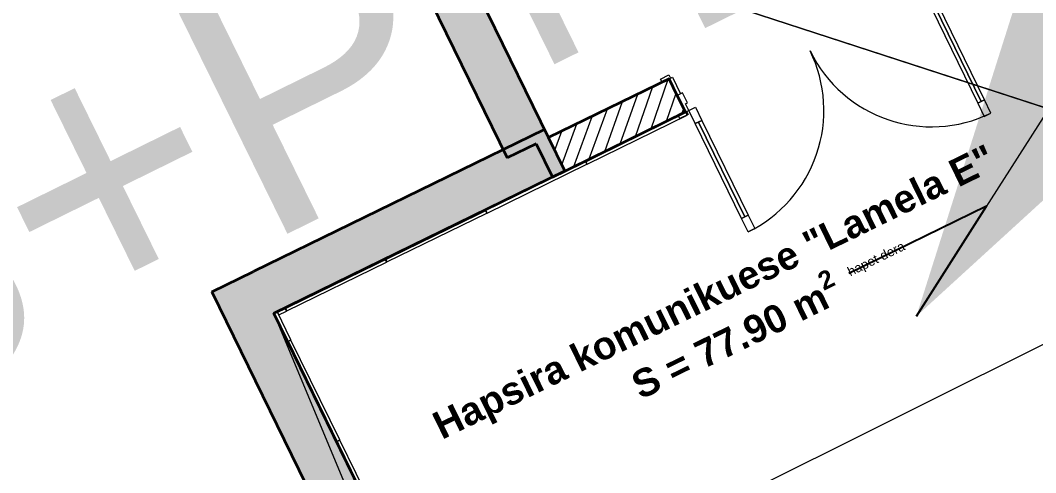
# Model space of a CAD drawing. Header units: metres. Extents: x 7511825 to 7512099, y 4692231 to 4692445.
# Drawn here: x 7511883.34 to 7511888.82, y 4692373.02 to 4692375.46 of the extents above; entities that cross this region are included whole.
import ezdxf
from ezdxf import colors
from ezdxf.entities.mleader import LeaderData, LeaderLine
from ezdxf.math import Vec2, Vec3

# ---------------------------------------------------------------- set-up
doc = ezdxf.new("R2010")
doc.units = ezdxf.units.M
doc.header["$XCLIPFRAME"] = 0
doc.set_wipeout_variables(frame=1)
doc.linetypes.add('Wipeout_Contour', pattern=[1000, 0, -1000])
for name, color, linetype, lineweight in [('-  Pllakat_koridore_E_Pen_No__7', 7, 'Continuous', 35), ('- lokalet e_Pen_No__132', 255, 'Continuous', 0), ('0_Pen_No__132', 255, 'Continuous', 0), ('A - Muret_Pen_No__7', 7, 'Continuous', 35), ('A - Perdhesa Polyine_Pen_No__6', 1, 'Continuous', 0), ('Annotation - Text_Pen_No__42', 8, 'Continuous', 25), ('etazha', 7, 'Continuous', 0)]:
    doc.layers.add(name, color=color, linetype=linetype, lineweight=lineweight)
for name, color, linetype in [('- Pllakat_koridore_CD', 7, 'Continuous'), ('A - Muret', 7, 'Continuous'), ('fer +', 32, 'Continuous')]:
    doc.layers.add(name, color=color, linetype=linetype)
for name, color, linetype, lineweight, true_color in [('- Pllakat_koridore_CD_Pen_No__145', 7, 'Continuous', 20, 0x0077b0), ('Annotation - Label_Pen_No__4', 7, 'Continuous', 20, 0x029e21), ('ARCHICAD Doors_Pen_No__108', 7, 'Continuous', 13, 0xfd8379), ('parcelat e vjetra', 7, 'Continuous', 0, 0x848443)]:
    doc.layers.add(name, color=color, linetype=linetype, lineweight=lineweight, true_color=true_color)
doc.styles.add('GENERATED_STYLE_1', font='arial.ttf')
doc.styles.add('GENERATED_STYLE_2', font='arialbd.ttf')
doc.styles.get("Standard").update_dxf_attribs({"font": 'arial.ttf'})
doc.dimstyles.new('GENERATED_STYLE__5', dxfattribs={"dimtxt": 0.18, "dimasz": 91.2, "dimexe": 0.18, "dimexo": 0.0625, "dimgap": 0, "dimtad": 0, "dimtih": 1, "dimtoh": 1, "dimdec": 4, "dimzin": 0, "dimdsep": 46, "dimcen": 0.09, "dimadec": 0, "dimazin": 0, "dimtfac": 1, "dimtdec": 4, "dimtmove": 0, "dimatfit": 3, "dimldrblk": 'ARROWHEAD_5', "dimfxl": 1, "dimtolj": 1, "dimtzin": 0, "dimarcsym": 0})
picture_1 = doc.add_image_def('image1.tif', size_in_pixel=(11235, 8447))
pattern_1 = [(44.99999999999999, (0, 0), (-45.96193909124158, 45.96193909124162), [])]

# ---------------------------------------------------------------- blocks, each defined once
blk = doc.blocks.new('Wall_149', base_point=(12519.00000000001, -9420.839651259887))
at = {"layer": '- Pllakat_koridore_CD_Pen_No__145', "linetype": 'Continuous', "lineweight": 0, "true_color": 0x0077b0}
blk.add_hatch(color=144, dxfattribs=at).paths.add_polyline_path([(12519.00000000001, -9400.839651259887), (11919.00000000001, -9400.839651259887), (11919.00000000001, -9420.839651259887), (12519.00000000001, -9420.839651259887)])
at = {"layer": '- Pllakat_koridore_CD_Pen_No__145', "color": 144, "linetype": 'Continuous', "lineweight": 20, "true_color": 0x0077b0, "flags": 128}
for points in [[(12519.00000000001, -9400.839651259887), (11919.00000000001, -9400.839651259887)], [(11919.00000000001, -9400.839651259887), (11919.00000000001, -9420.839651259887)], [(11919.00000000001, -9420.839651259887), (12519.00000000001, -9420.839651259887)], [(12519.00000000001, -9420.839651259887), (12519.00000000001, -9400.839651259887)]]:
    blk.add_lwpolyline(points, dxfattribs=at)
blk = doc.blocks.new('Wall_150', base_point=(12519.00000000001, -9420.839651259887))
at = {"color": 254, "linetype": 'Wipeout_Contour', "lineweight": 0, "ltscale": 61696.23572644831}
blk.add_wipeout([(12519.000000000005, -9400.839651259887), (11919.000000000011, -9400.839651259887), (11919.000000000011, -9420.839651259887), (12519.000000000005, -9420.839651259887)], dxfattribs=at).dxf.layer = '- Pllakat_koridore_CD'
at = {"layer": '- Pllakat_koridore_CD_Pen_No__145', "color": 144, "linetype": 'Continuous', "lineweight": 20, "true_color": 0x0077b0, "flags": 128}
for points in [[(12519.00000000001, -9400.839651259887), (11919.00000000001, -9400.839651259887)], [(11919.00000000001, -9400.839651259887), (11919.00000000001, -9420.839651259887)], [(11919.00000000001, -9420.839651259887), (12519.00000000001, -9420.839651259887)], [(12519.00000000001, -9420.839651259887), (12519.00000000001, -9400.839651259887)]]:
    blk.add_lwpolyline(points, dxfattribs=at)
blk = doc.blocks.new('Wall_151', base_point=(13121.00000000001, -9420.839651259887))
at = {"layer": '- Pllakat_koridore_CD_Pen_No__145', "linetype": 'Continuous', "lineweight": 0, "true_color": 0x0077b0}
blk.add_hatch(color=144, dxfattribs=at).paths.add_polyline_path([(13121.00000000001, -9400.839651259887), (12521.00000000001, -9400.839651259887), (12521.00000000001, -9420.839651259887), (13121.00000000001, -9420.839651259887)])
at = {"layer": '- Pllakat_koridore_CD_Pen_No__145', "color": 144, "linetype": 'Continuous', "lineweight": 20, "true_color": 0x0077b0, "flags": 128}
for points in [[(13121.00000000001, -9400.839651259887), (12521.00000000001, -9400.839651259887)], [(12521.00000000001, -9400.839651259887), (12521.00000000001, -9420.839651259887)], [(12521.00000000001, -9420.839651259887), (13121.00000000001, -9420.839651259887)], [(13121.00000000001, -9420.839651259887), (13121.00000000001, -9400.839651259887)]]:
    blk.add_lwpolyline(points, dxfattribs=at)
blk = doc.blocks.new('Wall_152', base_point=(13121.00000000001, -9420.839651259887))
at = {"color": 254, "linetype": 'Wipeout_Contour', "lineweight": 0, "ltscale": 63620.58490912565}
blk.add_wipeout([(13121.000000000005, -9400.839651259887), (12521.000000000011, -9400.839651259887), (12521.000000000011, -9420.839651259887), (13121.000000000005, -9420.839651259887)], dxfattribs=at).dxf.layer = '- Pllakat_koridore_CD'
at = {"layer": '- Pllakat_koridore_CD_Pen_No__145', "color": 144, "linetype": 'Continuous', "lineweight": 20, "true_color": 0x0077b0, "flags": 128}
for points in [[(13121.00000000001, -9400.839651259887), (12521.00000000001, -9400.839651259887)], [(12521.00000000001, -9400.839651259887), (12521.00000000001, -9420.839651259887)], [(12521.00000000001, -9420.839651259887), (13121.00000000001, -9420.839651259887)], [(13121.00000000001, -9420.839651259887), (13121.00000000001, -9400.839651259887)]]:
    blk.add_lwpolyline(points, dxfattribs=at)
blk = doc.blocks.new('Wall_153', base_point=(13723.00000000001, -9420.839651259887))
at = {"layer": '- Pllakat_koridore_CD_Pen_No__145', "linetype": 'Continuous', "lineweight": 0, "true_color": 0x0077b0}
blk.add_hatch(color=144, dxfattribs=at).paths.add_polyline_path([(13723.00000000001, -9400.839651259887), (13123.00000000001, -9400.839651259887), (13123.00000000001, -9420.839651259887), (13723.00000000001, -9420.839651259887)])
at = {"layer": '- Pllakat_koridore_CD_Pen_No__145', "color": 144, "linetype": 'Continuous', "lineweight": 20, "true_color": 0x0077b0, "flags": 128}
for points in [[(13723.00000000001, -9400.839651259887), (13123.00000000001, -9400.839651259887)], [(13123.00000000001, -9400.839651259887), (13123.00000000001, -9420.839651259887)], [(13123.00000000001, -9420.839651259887), (13723.00000000001, -9420.839651259887)], [(13723.00000000001, -9420.839651259887), (13723.00000000001, -9400.839651259887)]]:
    blk.add_lwpolyline(points, dxfattribs=at)
blk = doc.blocks.new('Wall_154', base_point=(13723.00000000001, -9420.839651259887))
at = {"color": 254, "linetype": 'Wipeout_Contour', "lineweight": 0, "ltscale": 65576.91194100822}
blk.add_wipeout([(13723.000000000005, -9400.839651259887), (13123.000000000011, -9400.839651259887), (13123.000000000011, -9420.839651259887), (13723.000000000005, -9420.839651259887)], dxfattribs=at).dxf.layer = '- Pllakat_koridore_CD'
at = {"layer": '- Pllakat_koridore_CD_Pen_No__145', "color": 144, "linetype": 'Continuous', "lineweight": 20, "true_color": 0x0077b0, "flags": 128}
for points in [[(13723.00000000001, -9400.839651259887), (13123.00000000001, -9400.839651259887)], [(13123.00000000001, -9400.839651259887), (13123.00000000001, -9420.839651259887)], [(13123.00000000001, -9420.839651259887), (13723.00000000001, -9420.839651259887)], [(13723.00000000001, -9420.839651259887), (13723.00000000001, -9400.839651259887)]]:
    blk.add_lwpolyline(points, dxfattribs=at)
blk = doc.blocks.new('Wall_155', base_point=(14325.00000000001, -9420.839651259887))
at = {"layer": '- Pllakat_koridore_CD_Pen_No__145', "linetype": 'Continuous', "lineweight": 0, "true_color": 0x0077b0}
blk.add_hatch(color=144, dxfattribs=at).paths.add_polyline_path([(14325.00000000001, -9400.839651259887), (13725.00000000001, -9400.839651259887), (13725.00000000001, -9420.839651259887), (14325.00000000001, -9420.839651259887)])
at = {"layer": '- Pllakat_koridore_CD_Pen_No__145', "color": 144, "linetype": 'Continuous', "lineweight": 20, "true_color": 0x0077b0, "flags": 128}
for points in [[(14325.00000000001, -9400.839651259887), (13725.00000000001, -9400.839651259887)], [(13725.00000000001, -9400.839651259887), (13725.00000000001, -9420.839651259887)], [(13725.00000000001, -9420.839651259887), (14325.00000000001, -9420.839651259887)], [(14325.00000000001, -9420.839651259887), (14325.00000000001, -9400.839651259887)]]:
    blk.add_lwpolyline(points, dxfattribs=at)
blk = doc.blocks.new('Wall_156', base_point=(14325.00000000001, -9420.839651259887))
at = {"color": 254, "linetype": 'Wipeout_Contour', "lineweight": 0, "ltscale": 67562.43788050981}
blk.add_wipeout([(14325.000000000004, -9400.839651259887), (13725.00000000001, -9400.839651259887), (13725.00000000001, -9420.839651259887), (14325.000000000004, -9420.839651259887)], dxfattribs=at).dxf.layer = '- Pllakat_koridore_CD'
at = {"layer": '- Pllakat_koridore_CD_Pen_No__145', "color": 144, "linetype": 'Continuous', "lineweight": 20, "true_color": 0x0077b0, "flags": 128}
for points in [[(14325.00000000001, -9400.839651259887), (13725.00000000001, -9400.839651259887)], [(13725.00000000001, -9400.839651259887), (13725.00000000001, -9420.839651259887)], [(13725.00000000001, -9420.839651259887), (14325.00000000001, -9420.839651259887)], [(14325.00000000001, -9420.839651259887), (14325.00000000001, -9400.839651259887)]]:
    blk.add_lwpolyline(points, dxfattribs=at)
blk = doc.blocks.new('Wall_157', base_point=(11917.00000000001, -9420.839651259887))
at = {"layer": '- Pllakat_koridore_CD_Pen_No__145', "linetype": 'Continuous', "lineweight": 0, "true_color": 0x0077b0}
blk.add_hatch(color=144, dxfattribs=at).paths.add_polyline_path([(11917.00000000001, -9400.839651259887), (11870.00000000001, -9400.839651259887), (11870.00000000001, -9420.839651259887), (11917.00000000001, -9420.839651259887)])
at = {"layer": '- Pllakat_koridore_CD_Pen_No__145', "color": 144, "linetype": 'Continuous', "lineweight": 20, "true_color": 0x0077b0, "flags": 128}
for points in [[(11917.00000000001, -9400.839651259887), (11870.00000000001, -9400.839651259887)], [(11870.00000000001, -9400.839651259887), (11870.00000000001, -9420.839651259887)], [(11870.00000000001, -9420.839651259887), (11917.00000000001, -9420.839651259887)], [(11917.00000000001, -9420.839651259887), (11917.00000000001, -9400.839651259887)]]:
    blk.add_lwpolyline(points, dxfattribs=at)
blk = doc.blocks.new('Wall_158', base_point=(11917.00000000001, -9420.839651259887))
at = {"color": 254, "linetype": 'Wipeout_Contour', "lineweight": 0, "ltscale": 60665.57981222346}
blk.add_wipeout([(11917.000000000013, -9400.839651259887), (11870.00000000001, -9400.839651259887), (11870.00000000001, -9420.839651259887), (11917.000000000013, -9420.839651259887)], dxfattribs=at).dxf.layer = '- Pllakat_koridore_CD'
at = {"layer": '- Pllakat_koridore_CD_Pen_No__145', "color": 144, "linetype": 'Continuous', "lineweight": 20, "true_color": 0x0077b0, "flags": 128}
for points in [[(11917.00000000001, -9400.839651259887), (11870.00000000001, -9400.839651259887)], [(11870.00000000001, -9400.839651259887), (11870.00000000001, -9420.839651259887)], [(11870.00000000001, -9420.839651259887), (11917.00000000001, -9420.839651259887)], [(11917.00000000001, -9420.839651259887), (11917.00000000001, -9400.839651259887)]]:
    blk.add_lwpolyline(points, dxfattribs=at)
blk = doc.blocks.new('Wall_163', base_point=(11850.00000000001, -10773.88789807723))
at = {"layer": '- Pllakat_koridore_CD_Pen_No__145', "linetype": 'Continuous', "lineweight": 0, "true_color": 0x0077b0}
blk.add_hatch(color=144, dxfattribs=at).paths.add_polyline_path([(11870.00000000001, -10773.88789807723), (11870.00000000001, -10173.88789807723), (11850.00000000001, -10173.88789807723), (11850.00000000001, -10773.88789807723)])
at = {"layer": '- Pllakat_koridore_CD_Pen_No__145', "color": 144, "linetype": 'Continuous', "lineweight": 20, "true_color": 0x0077b0, "flags": 128}
for points in [[(11870.00000000001, -10173.88789807723), (11850.00000000001, -10173.88789807723)], [(11850.00000000001, -10173.88789807723), (11850.00000000001, -10773.88789807723)], [(11870.00000000001, -10773.88789807723), (11870.00000000001, -10173.88789807723)], [(11850.00000000001, -10773.88789807723), (11870.00000000001, -10773.88789807723)]]:
    blk.add_lwpolyline(points, dxfattribs=at)
blk = doc.blocks.new('Wall_164', base_point=(11850.00000000001, -10773.88789807723))
at = {"color": 254, "linetype": 'Wipeout_Contour', "lineweight": 0, "ltscale": 63297.73427390626}
blk.add_wipeout([(11870.000000000005, -10773.88789807723), (11870.000000000005, -10173.887898077235), (11850.000000000007, -10173.887898077235), (11850.000000000007, -10773.88789807723)], dxfattribs=at).dxf.layer = '- Pllakat_koridore_CD'
at = {"layer": '- Pllakat_koridore_CD_Pen_No__145', "color": 144, "linetype": 'Continuous', "lineweight": 20, "true_color": 0x0077b0, "flags": 128}
for points in [[(11870.00000000001, -10173.88789807723), (11850.00000000001, -10173.88789807723)], [(11850.00000000001, -10173.88789807723), (11850.00000000001, -10773.88789807723)], [(11870.00000000001, -10773.88789807723), (11870.00000000001, -10173.88789807723)], [(11850.00000000001, -10773.88789807723), (11870.00000000001, -10773.88789807723)]]:
    blk.add_lwpolyline(points, dxfattribs=at)
blk = doc.blocks.new('Wall_165', base_point=(11850.00000000001, -10171.88789807723))
at = {"layer": '- Pllakat_koridore_CD_Pen_No__145', "linetype": 'Continuous', "lineweight": 0, "true_color": 0x0077b0}
blk.add_hatch(color=144, dxfattribs=at).paths.add_polyline_path([(11870.00000000001, -10171.88789807723), (11870.00000000001, -9571.887898077232), (11850.00000000001, -9571.887898077232), (11850.00000000001, -10171.88789807723)])
at = {"layer": '- Pllakat_koridore_CD_Pen_No__145', "color": 144, "linetype": 'Continuous', "lineweight": 20, "true_color": 0x0077b0, "flags": 128}
for points in [[(11870.00000000001, -9571.887898077232), (11850.00000000001, -9571.887898077232)], [(11850.00000000001, -9571.887898077232), (11850.00000000001, -10171.88789807723)], [(11870.00000000001, -10171.88789807723), (11870.00000000001, -9571.887898077232)], [(11850.00000000001, -10171.88789807723), (11870.00000000001, -10171.88789807723)]]:
    blk.add_lwpolyline(points, dxfattribs=at)
blk = doc.blocks.new('Wall_166', base_point=(11850.00000000001, -10171.88789807723))
at = {"color": 254, "linetype": 'Wipeout_Contour', "lineweight": 0, "ltscale": 61730.65852917875}
blk.add_wipeout([(11870.000000000005, -10171.887898077232), (11870.000000000005, -9571.887898077237), (11850.000000000007, -9571.887898077237), (11850.000000000007, -10171.887898077232)], dxfattribs=at).dxf.layer = '- Pllakat_koridore_CD'
at = {"layer": '- Pllakat_koridore_CD_Pen_No__145', "color": 144, "linetype": 'Continuous', "lineweight": 20, "true_color": 0x0077b0, "flags": 128}
for points in [[(11870.00000000001, -9571.887898077232), (11850.00000000001, -9571.887898077232)], [(11850.00000000001, -9571.887898077232), (11850.00000000001, -10171.88789807723)], [(11870.00000000001, -10171.88789807723), (11870.00000000001, -9571.887898077232)], [(11850.00000000001, -10171.88789807723), (11870.00000000001, -10171.88789807723)]]:
    blk.add_lwpolyline(points, dxfattribs=at)
blk = doc.blocks.new('Wall_167', base_point=(11850.00000000001, -9569.887898077226))
at = {"layer": '- Pllakat_koridore_CD_Pen_No__145', "linetype": 'Continuous', "lineweight": 0, "true_color": 0x0077b0}
blk.add_hatch(color=144, dxfattribs=at).paths.add_polyline_path([(11870.00000000001, -9569.887898077226), (11870.00000000001, -9400.839651259885), (11850.00000000001, -9400.839651259885), (11850.00000000001, -9569.887898077226)])
at = {"layer": '- Pllakat_koridore_CD_Pen_No__145', "color": 144, "linetype": 'Continuous', "lineweight": 20, "true_color": 0x0077b0, "flags": 128}
for points in [[(11870.00000000001, -9400.839651259885), (11850.00000000001, -9400.839651259885)], [(11850.00000000001, -9400.839651259885), (11850.00000000001, -9569.887898077226)], [(11870.00000000001, -9569.887898077226), (11870.00000000001, -9400.839651259885)], [(11850.00000000001, -9569.887898077226), (11870.00000000001, -9569.887898077226)]]:
    blk.add_lwpolyline(points, dxfattribs=at)
blk = doc.blocks.new('Wall_168', base_point=(11850.00000000001, -9569.887898077226))
at = {"color": 254, "linetype": 'Wipeout_Contour', "lineweight": 0, "ltscale": 60746.84105006296}
blk.add_wipeout([(11870.000000000005, -9569.887898077226), (11870.000000000005, -9400.839651259885), (11850.000000000007, -9400.839651259885), (11850.000000000007, -9569.887898077226)], dxfattribs=at).dxf.layer = '- Pllakat_koridore_CD'
at = {"layer": '- Pllakat_koridore_CD_Pen_No__145', "color": 144, "linetype": 'Continuous', "lineweight": 20, "true_color": 0x0077b0, "flags": 128}
for points in [[(11870.00000000001, -9400.839651259885), (11850.00000000001, -9400.839651259885)], [(11850.00000000001, -9400.839651259885), (11850.00000000001, -9569.887898077226)], [(11870.00000000001, -9569.887898077226), (11870.00000000001, -9400.839651259885)], [(11850.00000000001, -9569.887898077226), (11870.00000000001, -9569.887898077226)]]:
    blk.add_lwpolyline(points, dxfattribs=at)
blk = doc.blocks.new('ARROWHEAD_5')
at = {"linetype": 'Continuous', "lineweight": 0}
blk.add_hatch(color=0, dxfattribs=at).paths.add_polyline_path([(-1, 0.2679), (0, 0), (-1, -0.2679)])
at = {"color": 0, "linetype": 'Continuous', "lineweight": 0}
blk.add_line((0, 0), (-1, 0), dxfattribs=at)
blk = doc.blocks.new('Wall_175', base_point=(11850.00000000001, -9400.839651259885))
at = {"layer": 'A - Muret', "linetype": 'Continuous', "lineweight": 0, "true_color": 0x000000}
for points in [[(11600.00000000001, -9150.839651259885), (11850.00000000001, -9400.839651259885), (11850.00000000001, -9150.839651259885)], [(11850.00000000001, -9400.839651259885), (11600.00000000001, -9150.839651259885), (11600.00000000001, -9400.839651259885)], [(11600.00000000001, -9400.839651259885), (11600.00000000001, -11375.88789807723), (11850.00000000001, -11375.88789807723), (11850.00000000001, -9400.839651259885)], [(11600.00000000001, -11395.88789807723), (11850.00000000001, -11395.88789807723), (11850.00000000001, -11375.88789807723), (11600.00000000001, -11375.88789807723)], [(11600.00000000001, -11395.88789807723), (11600.00000000001, -11400.83965125988), (11850.00000000001, -11400.83965125988), (11850.00000000001, -11395.88789807723)]]:
    blk.add_hatch(color=18, dxfattribs=at).paths.add_polyline_path(points)
at = {"layer": '-  Pllakat_koridore_E_Pen_No__7', "color": 7, "linetype": 'Continuous', "lineweight": 35}
for p, q in [((11600.00000000001, -11375.88789807723), (11600.00000000001, -11395.88789807723)), ((11850.00000000001, -11395.88789807723), (11850.00000000001, -11375.88789807723))]:
    blk.add_line(p, q, dxfattribs=at)
at = {"layer": 'A - Muret_Pen_No__7', "color": 7, "linetype": 'Continuous', "lineweight": 35, "flags": 128}
for points in [[(11600.00000000001, -9150.839651259885), (11850.00000000001, -9150.839651259885)], [(11600.00000000001, -9150.839651259885), (11600.00000000001, -11375.88789807723)], [(11850.00000000001, -11375.88789807723), (11850.00000000001, -9400.839651259885)], [(11600.00000000001, -11395.88789807723), (11600.00000000001, -11400.83965125988)], [(11850.00000000001, -11400.83965125988), (11850.00000000001, -11395.88789807723)]]:
    blk.add_lwpolyline(points, dxfattribs=at)
blk = doc.blocks.new('Wall_176', base_point=(11850.00000000001, -9400.839651259885))
at = {"layer": 'A - Muret', "linetype": 'Continuous', "lineweight": 0, "true_color": 0x000000}
blk.add_hatch(color=18, dxfattribs=at).paths.add_polyline_path([(11850.00000000001, -9400.839651259885), (13600, -9400.839651259885), (13600, -9150.839651259885), (11850.00000000001, -9150.839651259885)])
at = {"layer": 'A - Muret_Pen_No__7', "color": 7, "linetype": 'Continuous', "lineweight": 35, "flags": 128}
for points in [[(13600, -9150.839651259885), (11850.00000000001, -9150.839651259885)], [(11850.00000000001, -9400.839651259885), (13600, -9400.839651259885)]]:
    blk.add_lwpolyline(points, dxfattribs=at)
blk = doc.blocks.new('Wall_177', base_point=(13600, -9400.839651259888))
at = {"layer": 'A - Muret', "linetype": 'Continuous', "lineweight": 0, "true_color": 0x000000}
for points in [[(13350.50001582815, -9200.839651259887), (13599.99996208206, -9200.839651259887), (13599.99996208206, -6199.999937096406), (13350.50001582815, -6199.999937096406)], [(13600, -9200.839651259887), (13525.00000000001, -9200.839651259887), (13525.00000000001, -9400.839651259887), (13600, -9400.839651259887)]]:
    blk.add_hatch(color=18, dxfattribs=at).paths.add_polyline_path(points)
at = {"layer": 'A - Muret_Pen_No__7', "color": 7, "linetype": 'Continuous', "lineweight": 35}
for p, q in [((13600, -9400.839651259887), (13600, -9200.839651259887)), ((13525.00000000001, -9400.839651259887), (13600, -9400.839651259887))]:
    blk.add_line(p, q, dxfattribs=at)
at = {"layer": 'A - Muret_Pen_No__7', "color": 7, "linetype": 'Continuous', "lineweight": 35, "flags": 128}
for points in [[(13350.50000000001, -6199.999937096405), (13350.5, -9200.839651259887)], [(13600, -9200.839651259887), (13600.00000000001, -6199.999937096406)], [(13525.00000000001, -9200.839651259887), (13350.5, -9200.839651259887)]]:
    blk.add_lwpolyline(points, dxfattribs=at)
blk = doc.blocks.new('Metal Double Door 25')
at = {"layer": 'ARCHICAD Doors_Pen_No__108', "color": 11, "linetype": 'Continuous', "lineweight": 13, "true_color": 0xfd8379}
for p, q in [((-730, 730), (-730, 649.9999999999999)), ((-690, 730), (-730, 730)), ((-690, 649.9999999999999), (-690, 730)), ((690, 649.9999999999999), (690, 730)), ((690, 730), (730, 730)), ((730, 730), (730, 649.9999999999999)), ((-730, 649.9999999999999), (-690, 649.9999999999999)), ((-710, 649.9999999999999), (-710, 80.00000000000001)), ((730, 649.9999999999999), (690, 649.9999999999999)), ((710, 649.9999999999999), (710, 80.00000000000001)), ((-690, 80.00000000000001), (-730, 80.00000000000001)), ((-730, 80.00000000000001), (-730, 0)), ((-690, 0), (-690, 80.00000000000001)), ((690, 0), (690, 80.00000000000001)), ((690, 80.00000000000001), (730, 80.00000000000001)), ((730, 80.00000000000001), (730, 0)), ((-793, 0), (-793, 19)), ((-793, 19), (-743, 19)), ((-743, 0), (-793, 0)), ((-750, 0), (-793, 0)), ((-750, 0), (-793, 0)), ((-730, 0), (-750, 0)), ((-750, 0), (-750, -100)), ((-750, 0), (-750, -100)), ((-750, 0), (-750, -100)), ((-743, 19), (-743, 0)), ((-730, -40), (-730, 0)), ((-730, 0), (-690, 0)), ((730, 0), (690, 0)), ((750, 0), (730, 0)), ((730, 0), (730, -40)), ((743, 19), (793, 19)), ((743, 0), (743, 19)), ((793, 0), (743, 0)), ((750, -100), (750, 0)), ((750, 0), (750, -100)), ((750, 0), (750, -100)), ((750, 0), (793, 0)), ((750, 0), (793, 0)), ((793, 19), (793, 0)), ((-718, -40), (-730, -40)), ((-718, -100), (-718, -40)), ((730, -40), (718, -40)), ((718, -40), (718, -100)), ((-750, -200), (-750, -100)), ((-750, -100), (-731, -100)), ((-750, -100), (-718, -100)), ((-750, -100), (-750, -200)), ((-750, -100), (-750, -200)), ((-731, -100), (-731, -200)), ((718, -100), (750, -100)), ((731, -200), (731, -100)), ((731, -100), (750, -100)), ((750, -100), (750, -200)), ((750, -100), (750, -200)), ((750, -100), (750, -200)), ((-793, -219), (-793, -200)), ((-793, -200), (-743, -200)), ((-750, -200), (-793, -200)), ((-750, -200), (-793, -200)), ((-743, -219), (-793, -219)), ((-731, -200), (-750, -200)), ((-743, -200), (-743, -219)), ((750, -200), (731, -200)), ((743, -200), (793, -200)), ((743, -219), (743, -200)), ((793, -219), (743, -219)), ((750, -200), (793, -200)), ((750, -200), (793, -200)), ((793, -200), (793, -219))]:
    blk.add_line(p, q, dxfattribs=at)
at = {"layer": 'ARCHICAD Doors_Pen_No__108', "color": 11, "linetype": 'Continuous', "lineweight": 13, "true_color": 0xfd8379, "flags": 128}
for points in [[(-730, 649.9999999999999), (-730, 80.00000000000001), (-710, 80.00000000000001), (-710, 649.9999999999999)], [(-710, 649.9999999999999), (-710, 80.00000000000001), (-690, 80.00000000000001), (-690, 649.9999999999999)], [(710, 649.9999999999999), (710, 80.00000000000001), (690, 80.00000000000001), (690, 649.9999999999999)], [(730, 649.9999999999999), (730, 80.00000000000001), (710, 80.00000000000001), (710, 649.9999999999999)]]:
    blk.add_lwpolyline(points, close=True, dxfattribs=at)
at = {"layer": 'ARCHICAD Doors_Pen_No__108', "color": 11, "linetype": 'Continuous', "lineweight": 13, "true_color": 0xfd8379}
for centre, start, end in [((-730, 0), 0, 90), ((730, 0), 90, 180)]:
    blk.add_arc(centre, 730, start, end, dxfattribs=at)
blk = doc.blocks.new('Wall_193', base_point=(13600.00000000001, -12950.83965125988))
at = {"layer": 'A - Muret', "linetype": 'Continuous', "lineweight": 0, "true_color": 0x000000}
h = blk.add_hatch(dxfattribs=at)
h.set_pattern_fill('COMMON_BRICK', color=18, style=0, pattern_type=2)
h.set_pattern_definition(pattern_1)
h.paths.add_polyline_path([(13600.00000000001, -12950.83965125988), (14400.00000000001, -12950.83965125988), (14400.00000000001, -12750.83965125989), (13600.00000000001, -12750.83965125989)])
h = blk.add_hatch(dxfattribs=at)
h.set_pattern_fill('COMMON_BRICK', color=18, style=0, pattern_type=2)
h.set_pattern_definition(pattern_1)
h.paths.add_polyline_path([(15900.00000000001, -12750.83965125989), (15900.00000000001, -12950.83965125988), (16700.00000000001, -12950.83965125988), (16700.00000000001, -12750.83965125989)])
at = {"layer": 'A - Muret_Pen_No__7', "color": 7, "linetype": 'Continuous', "lineweight": 35}
for p, q in [((14400.00000000001, -12750.83965125989), (14357.00000000001, -12750.83965125989)), ((14400.00000000001, -12750.83965125989), (14400.00000000001, -12850.83965125989)), ((15900.00000000001, -12750.83965125989), (15943.00000000001, -12750.83965125989)), ((15900.00000000001, -12750.83965125989), (15900.00000000001, -12850.83965125989)), ((14400.00000000001, -12850.83965125989), (14400.00000000001, -12950.83965125988)), ((15900.00000000001, -12850.83965125989), (15900.00000000001, -12950.83965125988)), ((14400.00000000001, -12950.83965125988), (14357.00000000001, -12950.83965125988)), ((15900.00000000001, -12950.83965125988), (15943.00000000001, -12950.83965125988))]:
    blk.add_line(p, q, dxfattribs=at)
at = {"layer": 'A - Muret_Pen_No__7', "color": 7, "linetype": 'Continuous', "lineweight": 35, "flags": 128}
for points in [[(14400.00000000001, -12750.83965125989), (13600.00000000001, -12750.83965125989)], [(16700.00000000001, -12750.83965125989), (15900.00000000001, -12750.83965125989)], [(13600.00000000001, -12950.83965125988), (14400.00000000001, -12950.83965125988)], [(15900.00000000001, -12950.83965125988), (16700.00000000001, -12950.83965125988)]]:
    blk.add_lwpolyline(points, dxfattribs=at)
at = {"layer": 'ARCHICAD Doors_Pen_No__108', "color": 11, "linetype": 'Continuous', "lineweight": 13, "true_color": 0xfd8379, "zscale": 1000}
blk.add_blockref('Metal Double Door 25', (15150.00000000001, -12750.83965125989), dxfattribs=at)
blk = doc.blocks.new('Wall_226', base_point=(13525.00000000001, -9400.839651259887))
at = {"layer": 'A - Muret', "linetype": 'Continuous', "lineweight": 0, "true_color": 0x000000}
h = blk.add_hatch(dxfattribs=at)
h.set_pattern_fill('COMMON_BRICK', color=18, style=0, pattern_type=2)
h.set_pattern_definition(pattern_1)
h.paths.add_polyline_path([(13600, -9400.839651259887), (14324.99998770653, -9400.839651259887), (14324.99998770653, -9200.839671749003), (13600, -9200.839671749003)])
h = blk.add_hatch(dxfattribs=at)
h.set_pattern_fill('COMMON_BRICK', color=18, style=0, pattern_type=2)
h.set_pattern_definition(pattern_1)
h.paths.add_polyline_path([(15824.99999180436, -9400.839651259887), (16625, -9400.839651259887), (16625, -9200.839671749003), (15824.99999180436, -9200.839671749003)])
at = {"layer": 'A - Muret_Pen_No__7', "color": 7, "linetype": 'Continuous', "lineweight": 35}
for p, q in [((13600, -9400.839651259887), (13600, -9200.839651259887)), ((14325.00000000001, -9200.839651259887), (14282.00000000001, -9200.839651259887)), ((14325.00000000001, -9300.839651259887), (14325.00000000001, -9200.839651259887)), ((15825.00000000001, -9200.839651259887), (15868.00000000001, -9200.839651259887)), ((15825.00000000001, -9300.839651259887), (15825.00000000001, -9200.839651259887)), ((14325.00000000001, -9400.839651259887), (14325.00000000001, -9300.839651259887)), ((15825.00000000001, -9400.839651259887), (15825.00000000001, -9300.839651259887)), ((14325.00000000001, -9400.839651259887), (14282.00000000001, -9400.839651259887)), ((15825.00000000001, -9400.839651259887), (15868.00000000001, -9400.839651259887))]:
    blk.add_line(p, q, dxfattribs=at)
at = {"layer": 'A - Muret_Pen_No__7', "color": 7, "linetype": 'Continuous', "lineweight": 35, "flags": 128}
for points in [[(13525.00000000001, -9200.839651259887), (13525.00000000001, -9400.839651259887)], [(14325.00000000001, -9200.839651259887), (13600, -9200.839651259887)], [(16625, -9200.839651259887), (15825.00000000001, -9200.839651259887)], [(16625, -9400.839651259887), (16625, -9200.839651259887)], [(13525.00000000001, -9400.839651259887), (14325.00000000001, -9400.839651259887)], [(15825.00000000001, -9400.839651259887), (16625, -9400.839651259887)]]:
    blk.add_lwpolyline(points, dxfattribs=at)
at = {"layer": 'ARCHICAD Doors_Pen_No__108', "color": 11, "linetype": 'Continuous', "lineweight": 13, "true_color": 0xfd8379, "zscale": 1000, "rotation": 180}
blk.add_blockref('Metal Double Door 25', (15075.00000000001, -9400.839651259887), dxfattribs=at)

msp = doc.modelspace()

# ---------------------------------------------------------------- linework, layer by layer
at = {"layer": '- lokalet e_Pen_No__132', "color": 255, "linetype": 'Continuous', "lineweight": 0, "flags": 128}
msp.add_lwpolyline([(7511890.221768239, 4692365.953609931), (7511890.270628506, 4692365.916264377), (7511887.899533245, 4692370.767851344), (7511886.32725939, 4692369.999440696), (7511884.707684384, 4692373.882670898), (7511886.279958239, 4692374.651081546), (7511882.152126643, 4692383.097192631), (7511869.933312683, 4692377.125544162), (7511873.750499379, 4692369.440313716), (7511872.08838134, 4692368.627993906), (7511876.639568237, 4692359.315639657)], close=True, dxfattribs=at)
at = {"layer": '0_Pen_No__132', "color": 255, "linetype": 'Continuous', "lineweight": 0, "flags": 128}
msp.add_lwpolyline([(7511887.176238359, 4692372.873459221), (7511889.900186361, 4692374.232324449), (7511889.904228956, 4692374.224052745), (7511891.679826641, 4692375.091832976), (7511890.825873336, 4692376.850526353), (7511888.997745902, 4692375.979334239), (7511885.835916264, 4692382.448872478), (7511883.118128601, 4692381.120619785), (7511886.279958239, 4692374.651081546), (7511884.707684384, 4692373.882670898), (7511885.585867982, 4692372.085786492), (7511887.169646782, 4692372.887592143)], close=True, dxfattribs=at)

# ---------------------------------------------------------------- block references
at = {"layer": '- Pllakat_koridore_CD', "color": 144, "lineweight": 20, "true_color": 0x0077b0, "xscale": 0.001, "yscale": 0.001, "zscale": 0.001, "rotation": 26.04594870372196}
for name, p in [('Wall_149', (7511885.317524053, 4692374.158454468)), ('Wall_163', (7511885.310578609, 4692372.649066406))]:
    msp.add_blockref(name, p, dxfattribs=at)
at = {"layer": 'A - Muret', "color": 7, "lineweight": 35, "xscale": 0.001, "yscale": 0.001, "zscale": 0.001, "rotation": 26.04594870372196}
msp.add_blockref('Wall_193', (7511887.838734126, 4692371.461611726), dxfattribs=at)

# ---------------------------------------------------------------- texts
at = {"layer": 'Annotation - Label_Pen_No__4', "color": 104, "linetype": 'Continuous', "lineweight": 20, "true_color": 0x029e21, "insert": (7511887.814410604, 4692374.096858223), "char_height": 0.05, "attachment_point": 4, "rotation": 26.04594870372196, "style": 'GENERATED_STYLE_1'}
msp.add_mtext('\\A1;hapet dera', dxfattribs=at)
at = {"layer": 'etazha', "color": 0, "style": 'GENERATED_STYLE_1'}
msp.add_text('Llamella E', height=1.446028900170204, rotation=26.20856088645989, dxfattribs=at).set_placement((7511879.671367995, 4692375.139969527))

# ---------------------------------------------------------------- leaders
at = {"layer": 'Annotation - Label_Pen_No__4', "color": 104, "linetype": 'Continuous', "lineweight": 20, "true_color": 0x029e21, "annotation_type": 0, "has_hookline": 1, "hookline_direction": 1, "text_width": 0.3264324693042293, "horizontal_direction": (0.8984422028699078, 0.4390917991744634, 0)}
msp.add_leader([(7511888.178588481, 4692373.866271186), (7511888.558222817, 4692374.460378372), (7511887.814410604, 4692374.096858223)], dimstyle='GENERATED_STYLE__5', dxfattribs=at)

# ---------------------------------------------------------------- next in the draw order: block references
at = {"layer": '- Pllakat_koridore_CD', "color": 144, "lineweight": 20, "true_color": 0x0077b0, "xscale": 0.001, "yscale": 0.001, "zscale": 0.001, "rotation": 26.04594870372196}
for name, p in [('Wall_150', (7511885.317524053, 4692374.158454468)), ('Wall_164', (7511885.310578609, 4692372.649066406))]:
    msp.add_blockref(name, p, dxfattribs=at)

# ---------------------------------------------------------------- next in the draw order: block references
for name, p in [('Wall_151', (7511885.85838626, 4692374.422787731)), ('Wall_157', (7511884.776661848, 4692373.894121205)), ('Wall_165', (7511885.046245346, 4692373.189928613))]:
    msp.add_blockref(name, p, dxfattribs=at)

# ---------------------------------------------------------------- next in the draw order: block references
for name, p in [('Wall_152', (7511885.85838626, 4692374.422787731)), ('Wall_158', (7511884.776661848, 4692373.894121205)), ('Wall_166', (7511885.046245346, 4692373.189928613))]:
    msp.add_blockref(name, p, dxfattribs=at)

# ---------------------------------------------------------------- next in the draw order: block references
for name, p in [('Wall_153', (7511886.399248466, 4692374.687120994)), ('Wall_167', (7511884.781912083, 4692373.730790818))]:
    msp.add_blockref(name, p, dxfattribs=at)

# ---------------------------------------------------------------- next in the draw order: block references
for name, p in [('Wall_154', (7511886.399248466, 4692374.687120994)), ('Wall_168', (7511884.781912083, 4692373.730790818))]:
    msp.add_blockref(name, p, dxfattribs=at)

# ---------------------------------------------------------------- next in the draw order: block references
msp.add_blockref('Wall_155', (7511886.940110672, 4692374.951454257), dxfattribs=at)
at = {"layer": 'A - Muret', "color": 7, "lineweight": 35, "xscale": 0.001, "yscale": 0.001, "zscale": 0.001, "rotation": 26.04594870372196}
for name, p in [('Wall_177', (7511886.279958239, 4692374.651081546)), ('Wall_176', (7511884.707684384, 4692373.882670898)), ('Wall_175', (7511884.707684384, 4692373.882670898))]:
    msp.add_blockref(name, p, dxfattribs=at)

# ---------------------------------------------------------------- next in the draw order: block references
at = {"layer": '- Pllakat_koridore_CD', "color": 144, "lineweight": 20, "true_color": 0x0077b0, "xscale": 0.001, "yscale": 0.001, "zscale": 0.001, "rotation": 26.04594870372196}
msp.add_blockref('Wall_156', (7511886.940110672, 4692374.951454257), dxfattribs=at)

# ---------------------------------------------------------------- next in the draw order: linework, layer by layer
at = {"layer": 'parcelat e vjetra', "lineweight": 0, "flags": 128}
msp.add_lwpolyline([(7511942.993, 4692405.116), (7511913.452, 4692385.678), (7511902.611, 4692378.579), (7511894.291, 4692373.23), (7511877.791, 4692378.6), (7511870.102, 4692387.2), (7511870.032, 4692387.28), (7511869.842, 4692387.49), (7511869.532, 4692387.82), (7511855.942, 4692402.56), (7511850.842, 4692406.99), (7511889.413, 4692421.428), (7511926.304, 4692436.845), (7511934.243, 4692423.576)], close=True, dxfattribs=at)
msp.add_lwpolyline([(7511866.161, 4692371.131), (7511869.532000001, 4692387.82), (7511869.842, 4692387.49), (7511870.032000001, 4692387.28), (7511870.102000001, 4692387.2), (7511877.791, 4692378.6), (7511894.291, 4692373.23), (7511894.943, 4692372.976), (7511892.856000001, 4692371.514), (7511892.757999999, 4692370.324), (7511892.71, 4692369.743), (7511892.786, 4692367.666), (7511893.466, 4692365.435), (7511890.286, 4692365.442), (7511887.703, 4692365.8), (7511877.458, 4692367.218), (7511869.461, 4692368.275), (7511866.082, 4692368.871), (7511866.161, 4692371.131)], dxfattribs=at)

# ---------------------------------------------------------------- next in the draw order: block references
at = {"layer": 'A - Muret', "color": 7, "lineweight": 35, "xscale": 0.001, "yscale": 0.001, "zscale": 0.001, "rotation": 26.04594870372196}
msp.add_blockref('Wall_226', (7511886.212575073, 4692374.618149661), dxfattribs=at)

# ---------------------------------------------------------------- next in the draw order: texts
at = {"layer": 'Annotation - Text_Pen_No__42', "color": 8, "linetype": 'Continuous', "lineweight": 25, "insert": (7511887.051853615, 4692374.066703312), "char_height": 0.15, "attachment_point": 2, "rotation": 26.04594870372195, "line_spacing_factor": 0.9328621908127203, "style": 'GENERATED_STYLE_2'}
msp.add_mtext('\\A1;Hapsira komunikuese "Lamela E" \\PS = 77.90 m{\\H0.66x;\\S2^  ;}', dxfattribs=at)
at = {"layer": 'etazha', "color": 0, "style": 'GENERATED_STYLE_1'}
msp.add_text('2B+S+P+13+PH', height=1.446028900170204, rotation=26.20856088645989, dxfattribs=at).set_placement((7511879.091110481, 4692371.51045809))

# ---------------------------------------------------------------- next in the draw order: pictures from other files: only their frames are drawn
at = {"layer": 'fer +', "lineweight": 13}
image = msp.add_image(picture_1, insert=(7510761.385077205, 4690852.668166598), size_in_units=(2378.0750000000003, 1787.9483333333335), dxfattribs=at)
image.set_boundary_path([(5025.280434943736, 987.8931494690478), (5895.767949923873, 1572.597013030201)])
image.dxf.flags = 15

# ---------------------------------------------------------------- next in the draw order: leaders
at = {"layer": 'A - Perdhesa Polyine_Pen_No__6', "linetype": 'Continuous'}
ml = msp.add_multileader_mtext('Standard', dxfattribs=at)
ml.set_content('Përdhesa Morea', color=256)
ml.set_leader_properties()
ml.build(insert=Vec2(0, 0))
ml.multileader.update_dxf_attribs({"text_left_attachment_type": 6, "text_right_attachment_type": 6, "dogleg_length": 0.36, "arrow_head_size": 1.2})
ctx = ml.context
ctx.base_point, ctx.char_height, ctx.arrow_head_size, ctx.landing_gap_size, ctx.plane_origin = Vec3(7511875.265853332, 4692388.482324269), 1.5, 1.2, 0.3, Vec3(7511872.480409915, 4692371.913832963)
ctx.left_attachment, ctx.right_attachment = 6, 6
notes = []
notes.append((ctx, [(0, (1, 1, 0), (7511874.905853332, 4692388.482324269), (1, 0), 0.36, [(0, [(7511872.480409915, 4692371.913832963)], 0, [])])]))
ctx.mtext.insert, ctx.mtext.flow_direction = Vec3(7511875.565853332, 4692390.282324268), 5
for ctx, leaders in notes:
    for number, flags, end, landing, length, lines in leaders:
        leader = LeaderData()
        leader.index, (leader.has_last_leader_line, leader.has_dogleg_vector, leader.attachment_direction) = number, flags
        leader.last_leader_point, leader.dogleg_vector, leader.dogleg_length = Vec3(end), Vec3(landing), length
        for number, points, colour, breaks in lines:
            line = LeaderLine()
            line.index, line.vertices, line.color, line.breaks = number, Vec3.list(points), colors.encode_raw_color(colour), breaks
            leader.lines.append(line)
        ctx.leaders.append(leader)

doc.saveas('drawing.dxf')
